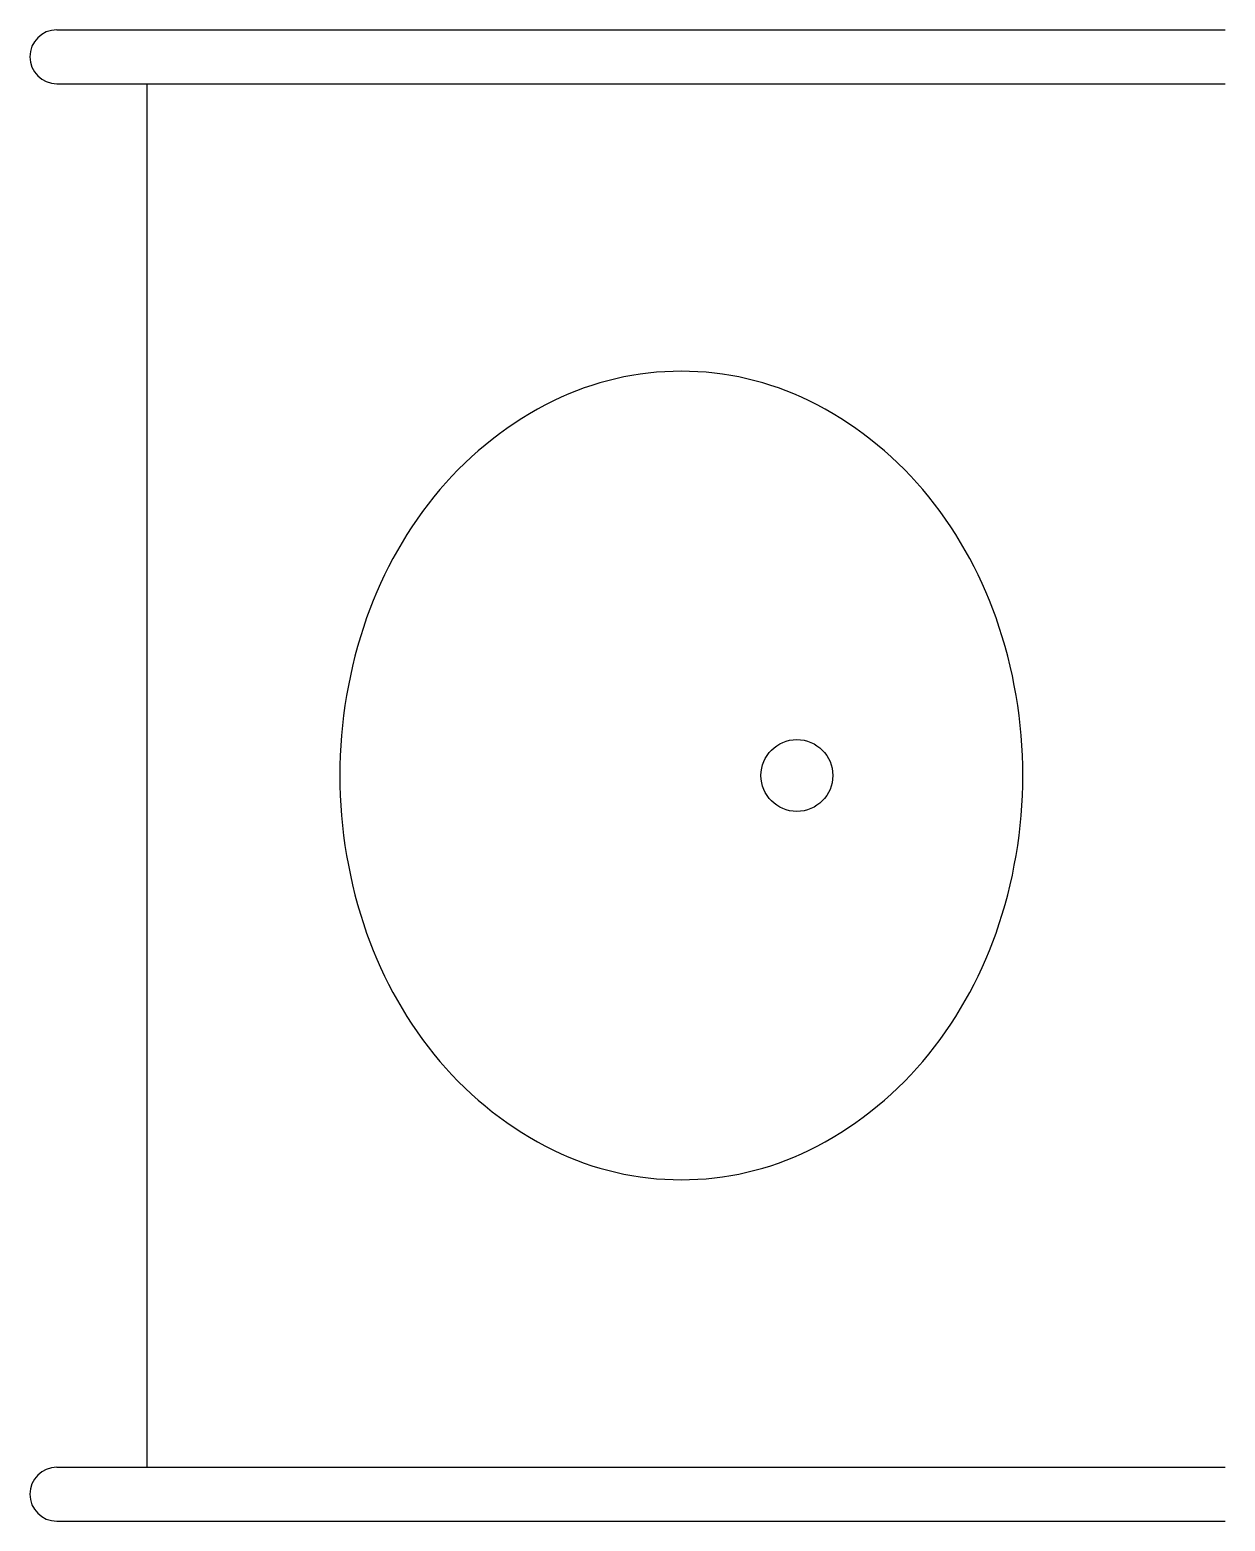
# Model space of a CAD drawing. Extents: x 14.393 to 15.058, y 2.827 to 3.657.
import ezdxf

# ---------------------------------------------------------------- set-up
doc = ezdxf.new("R2010")
doc.units = 0
doc.layers.get('0').update_dxf_attribs({"linetype": 'CONTINUOUS'})

msp = doc.modelspace()

# ---------------------------------------------------------------- linework, layer by layer
at = {"color": 0}
for p, q in [((14.40787, 3.6569), (15.05787, 3.6569)), ((14.40787, 3.6269), (15.05787, 3.6269)), ((14.45787, 3.6269), (14.45787, 2.8569)), ((14.40787, 2.8569), (15.05787, 2.8569)), ((14.40787, 2.8269), (15.05787, 2.8269))]:
    msp.add_line(p, q, dxfattribs=at)
msp.add_lwpolyline([(14.56532, 3.2419, 0.084319), (14.58023, 3.15415, 0.091449), (14.62097, 3.0828, 0.103746), (14.68428, 3.03338, 0.114505), (14.75532, 3.0169, 0.114505), (14.82637, 3.03338, 0.103746), (14.88967, 3.0828, 0.091449), (14.93042, 3.15415, 0.084319), (14.94532, 3.2419, 0.084319), (14.93042, 3.32965, 0.091449), (14.88967, 3.401, 0.103746), (14.82637, 3.45041, 0.114505), (14.75532, 3.4669, 0.114505), (14.68428, 3.45041, 0.103746), (14.62097, 3.401, 0.091449), (14.58023, 3.32965, 0.084319)], format="xyb", close=True, dxfattribs=at)
msp.add_circle((14.81961, 3.2419), 0.02, dxfattribs=at)
for centre in [(14.40787, 3.6419), (14.40787, 2.8419)]:
    msp.add_arc(centre, 0.015, 90, 270, dxfattribs=at)

doc.saveas('drawing.dxf')
